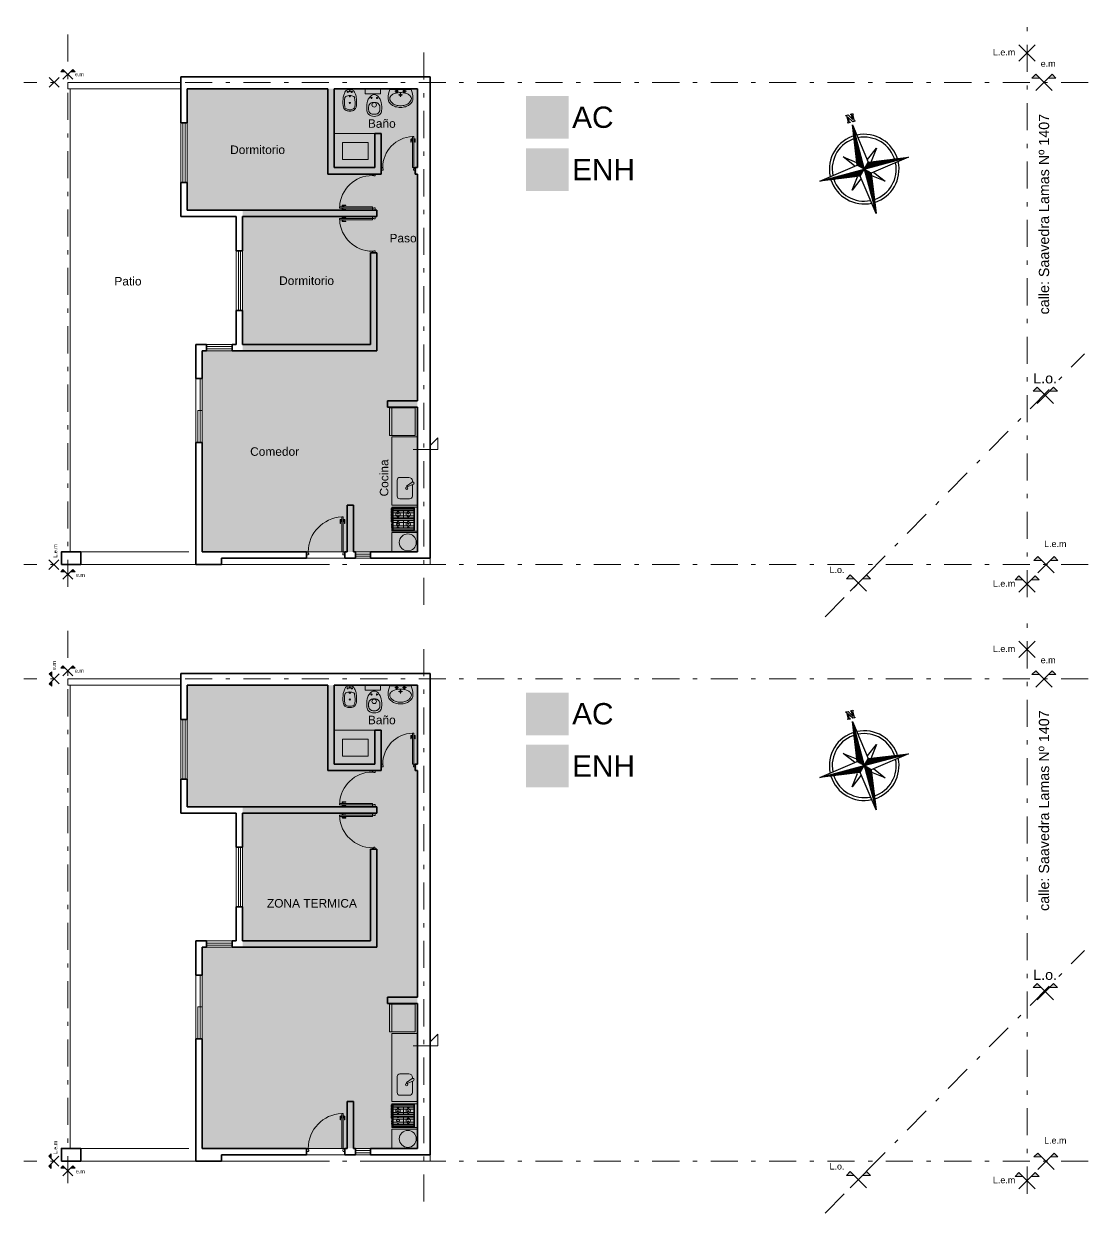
# Model space of a CAD drawing. Header units: millimetres. Extents: x 2761 to 3221, y 1635 to 1962.
# Drawn here: x 2890.66 to 2915.62, y 1886.56 to 1914.47 of the extents above; entities that cross this region are included whole.
import ezdxf
from ezdxf.enums import TextEntityAlignment as Align

# ---------------------------------------------------------------- set-up
doc = ezdxf.new("R2010")
doc.units = ezdxf.units.MM
for name, pattern in [('ACAD_ISO10W100', [18, 12, -3, 0, -3]), ('DASHDOT', [25.4, 12.7, -6.35, 0, -6.35]), ('DASHED', [19.05, 12.7, -6.35])]:
    doc.linetypes.add(name, pattern=pattern)
for name, color, linetype, lineweight in [('Aberturas', 239, 'Continuous', 18), ('Artefacctos', 249, 'Continuous', 20), ('Detalles', 3, 'Continuous', 15), ('Ejes', 3, 'DASHDOT', 13), ('Muros', 6, 'Continuous', 50), ('Proyecciones', 249, 'DASHED', 0), ('Textos', 3, 'Continuous', 9)]:
    doc.layers.add(name, color=color, linetype=linetype, lineweight=lineweight)
doc.layers.add('Ambientes Climatizados', color=7, linetype='Continuous', lineweight=15, true_color=0x9fc5e8)
doc.layers.add('Ambientes No climatizados', color=7, linetype='Continuous', lineweight=15, true_color=0x93c47d)
doc.styles.add('ROMANS', font='romans', dxfattribs={"width": 0.8})
doc.styles.get("Standard").update_dxf_attribs({"font": 'arial.ttf'})

# ---------------------------------------------------------------- blocks, each defined once
blk = doc.blocks.new('*X5')
at = {"color": 0, "linetype": 'ByBlock'}
for p, q in [((-217.53, 160.5), (-217.53, 160.5)), ((-217.52, 160.498), (-217.52, 160.5)), ((-217.51, 160.497), (-217.51, 160.5)), ((-217.5, 160.496), (-217.5, 160.5)), ((-217.49, 160.494), (-217.49, 160.5)), ((-217.48, 160.493), (-217.48, 160.5)), ((-217.47, 160.491), (-217.47, 160.5)), ((-217.46, 160.49), (-217.46, 160.5)), ((-217.45, 160.488), (-217.45, 160.5)), ((-217.44, 160.487), (-217.44, 160.5)), ((-217.43, 160.486), (-217.43, 160.5)), ((-217.42, 160.484), (-217.42, 160.5)), ((-217.41, 160.483), (-217.41, 160.5)), ((-217.4, 160.481), (-217.4, 160.5)), ((-217.39, 160.48), (-217.39, 160.5)), ((-217.38, 160.478), (-217.38, 160.5)), ((-217.37, 160.477), (-217.37, 160.5)), ((-217.36, 160.476), (-217.36, 160.5)), ((-217.35, 160.474), (-217.35, 160.5)), ((-217.34, 160.473), (-217.34, 160.5)), ((-217.33, 160.471), (-217.33, 160.5)), ((-217.32, 160.47), (-217.32, 160.5)), ((-217.31, 160.468), (-217.31, 160.5)), ((-217.3, 160.467), (-217.3, 160.5)), ((-217.29, 160.466), (-217.29, 160.5)), ((-217.28, 160.464), (-217.28, 160.5)), ((-217.27, 160.463), (-217.27, 160.5)), ((-217.26, 160.461), (-217.26, 160.5)), ((-217.25, 160.46), (-217.25, 160.5)), ((-217.24, 160.458), (-217.24, 160.5)), ((-217.23, 160.457), (-217.23, 160.5)), ((-217.22, 160.456), (-217.22, 160.5)), ((-217.21, 160.454), (-217.21, 160.5)), ((-217.2, 160.453), (-217.2, 160.5)), ((-217.19, 160.451), (-217.19, 160.5)), ((-217.18, 160.45), (-217.18, 160.5)), ((-217.17, 160.448), (-217.17, 160.5)), ((-217.16, 160.447), (-217.16, 160.5)), ((-217.15, 160.446), (-217.15, 160.5)), ((-217.14, 160.444), (-217.14, 160.5)), ((-217.13, 160.443), (-217.13, 160.5)), ((-217.12, 160.441), (-217.12, 160.5)), ((-217.11, 160.44), (-217.11, 160.5)), ((-217.1, 160.438), (-217.1, 160.5)), ((-217.09, 160.441), (-217.09, 160.5)), ((-217.08, 160.451), (-217.08, 160.5)), ((-217.07, 160.461), (-217.07, 160.5)), ((-217.06, 160.471), (-217.06, 160.5)), ((-217.05, 160.481), (-217.05, 160.5)), ((-217.04, 160.491), (-217.04, 160.5))]:
    blk.add_line(p, q, dxfattribs=at)
blk = doc.blocks.new('Sbpln014')
at = {"color": 0, "linetype": 'ByBlock'}
for p, q in [((-0.156, 0.156), (0, 1.25)), ((0, 1.25), (0.156, 0.156)), ((0, 1.25), (0, 0)), ((-0.234, 0.156), (-0.469, 0.469)), ((-0.469, 0.469), (-0.156, 0.234)), ((0.156, 0.234), (0.469, 0.469)), ((0.469, 0.469), (0.234, 0.156)), ((-1.25, 0), (-0.156, 0.156)), ((-0.156, -0.156), (-1.25, 0)), ((0, 0), (-1.25, 0)), ((-0.156, 0.156), (0, 0)), ((-0.156, -0.156), (0, 0)), ((0, 0), (0.156, 0.156)), ((0, 0), (0.156, -0.156)), ((0, 0), (0, -1.25)), ((1.25, 0), (0, 0)), ((0.156, 0.156), (1.25, 0)), ((-0.469, -0.469), (-0.234, -0.156)), ((-0.156, -0.234), (-0.469, -0.469)), ((0, -1.25), (-0.156, -0.156)), ((0.156, -0.156), (0, -1.25)), ((1.25, 0), (0.156, -0.156)), ((0.469, -0.469), (0.156, -0.234)), ((0.234, -0.156), (0.469, -0.469))]:
    blk.add_line(p, q, dxfattribs=at)
blk.add_lwpolyline([(1.348, 0.064), (1.348, 0.044), (1.328, 0.044), (1.328, 0.103), (1.348, 0.103), (1.348, 0.083), (1.523, 0.083), (1.523, 0.103), (1.543, 0.103), (1.543, 0.044), (1.387, -0.053), (1.523, -0.053), (1.523, -0.034), (1.543, -0.034), (1.543, -0.092), (1.523, -0.092), (1.523, -0.073), (1.348, -0.073), (1.348, -0.092), (1.328, -0.092), (1.328, -0.034), (1.484, 0.064), (1.348, 0.064)], dxfattribs=at)
for radius, start, end in [(0.95, 92.5891, 177.4109), (0.873, 93.5464, 176.4536), (0.95, 0, 87.4109), (0.873, 0, 86.4536), (0.95, 182.5891, 267.4109), (0.873, 183.5464, 266.4536), (0.95, 270, 357.4109), (0.873, 270, 356.4536)]:
    blk.add_arc((0, 0), radius, start, end, dxfattribs=at)
for p, xscale, yscale, zscale, rotation in [((-401.25, -542.578), 2.499999999999996, 2.499999999999996, 2.499999999999996, 270), ((-542.578, 401.25), 2.5, 2.5, 2.5, 180), ((401.25, 542.578), 2.5, 2.5, 2.5, 90)]:
    blk.add_blockref('*X5', p, dxfattribs=dict(at, xscale=xscale, yscale=yscale, zscale=zscale, rotation=rotation))
at = {"color": 0, "linetype": 'ByBlock', "xscale": 2.5, "yscale": 2.5, "zscale": 2.5}
blk.add_blockref('*X5', (542.578, -401.25), dxfattribs=at)
blk = doc.blocks.new('Bidet')
at = {"color": 0, "linetype": 'ByBlock'}
blk.add_lwpolyline([(0.097, 0.628, -0.262722), (0.176, 0.5, -0.061431), (0.171, 0.274, -0.073837), (0.143, 0.178, -0.02136), (0.11, 0.116, -0.217458), (0.046, 0.075, -0.067695), (0, 0.071, -0.067639), (-0.045, 0.075, -0.190009), (-0.109, 0.116, -0.02136), (-0.143, 0.178, -0.069685), (-0.171, 0.274, -0.061431), (-0.176, 0.5, -0.262722), (-0.097, 0.628, -0.09682), (0, 0.645, -0.096471), (0.097, 0.628)], format="xyb", close=True, dxfattribs=at)
for points in [[(-0.127, 0.29, -0.084724), (-0.132, 0.53, -0.252864), (-0.091, 0.589, -0.103412), (0, 0.612, -0.103412)], [(0.127, 0.29, 0.084724), (0.132, 0.53, 0.252864), (0.091, 0.589, 0.103412), (0.001, 0.612, 0.103412)], [(0, 0.231, -0.087783), (-0.109, 0.258, -0.148188), (-0.127, 0.29, -0.09678)], [(0.001, 0.231, 0.087783), (0.109, 0.258, 0.148188), (0.127, 0.29, 0.09678)]]:
    blk.add_lwpolyline(points, format="xyb", dxfattribs=at)
for centre, radius in [((0, 0.431), 0.0166), ((-0.056, 0.137), 0.0166), ((0, 0.253), 0.0171), ((0, 0.116), 0.0166), ((0.056, 0.137), 0.0166)]:
    blk.add_circle(centre, radius, dxfattribs=at)
blk = doc.blocks.new('Inodoro')
at = {"color": 0, "linetype": 'ByBlock'}
blk.add_lwpolyline([(0, 0.585, 0.193023), (-0.137, 0.535, 0.145572), (-0.172, 0.456, 0.077711), (-0.165, 0.255, 0.087544), (-0.125, 0.161, 0.055228), (-0.065, 0.091, 0.090627), (0, 0.072, 0.091051), (0.065, 0.091, 0.055228), (0.126, 0.161, 0.087544), (0.165, 0.255, 0.077711), (0.172, 0.456, 0.145572), (0.137, 0.535, 0.193023), (0, 0.585, 61.25604)], format="xyb", close=True, dxfattribs=at)
for points in [[(-0.015, 0.536), (-0.033, 0.535, 0.028747), (-0.061, 0.527, 0.052421), (-0.075, 0.521, 0.050041), (-0.092, 0.508, 0.040538), (-0.109, 0.49, 0.036304), (-0.125, 0.468, 0.08346), (-0.129, 0.457, 0.024812), (-0.13, 0.446, 0.009631), (-0.132, 0.42, 0.014344), (-0.133, 0.411, 0.009208), (-0.132, 0.396)], [(-0.015, 0.256), (-0.033, 0.258, -0.028747), (-0.061, 0.265, -0.052421), (-0.075, 0.272, -0.050041), (-0.092, 0.284, -0.040538), (-0.109, 0.303, -0.036304), (-0.125, 0.325, -0.08346), (-0.129, 0.336, -0.024812), (-0.13, 0.346, -0.009631), (-0.132, 0.373, -0.014344), (-0.133, 0.382, -0.009208), (-0.132, 0.396)], [(0.015, 0.536), (0.033, 0.535, -0.028747), (0.061, 0.527, -0.052421), (0.075, 0.521, -0.050041), (0.092, 0.508, -0.040538), (0.109, 0.49, -0.036304), (0.124, 0.468, -0.08346), (0.129, 0.457, -0.024812), (0.13, 0.446, -0.009631), (0.132, 0.42, -0.014344), (0.132, 0.411, -0.009208), (0.132, 0.396)], [(0.015, 0.256), (0.033, 0.258, 0.028747), (0.061, 0.265, 0.052421), (0.075, 0.272, 0.050041), (0.092, 0.284, 0.040538), (0.109, 0.303, 0.036304), (0.124, 0.325, 0.08346), (0.129, 0.336, 0.024812), (0.13, 0.346, 0.009631), (0.132, 0.373, 0.014344), (0.132, 0.382, 0.009208), (0.132, 0.396)]]:
    blk.add_lwpolyline(points, format="xyb", dxfattribs=at)
for points in [[(-0.015, 0.536), (0, 0.536)], [(0.015, 0.536), (0, 0.536)], [(-0.015, 0.256), (0, 0.256)], [(0.015, 0.256), (0, 0.256)]]:
    blk.add_lwpolyline(points, dxfattribs=at)
for centre, radius in [((0, 0.314), 0.0535), ((-0.064, 0.152), 0.0141), ((0.064, 0.152), 0.0141)]:
    blk.add_circle(centre, radius, dxfattribs=at)
at = {"color": 0, "linetype": 'ByBlock', "style": 'ROMANS', "flags": 1}
blk.add_attdef('NOMENCLATURA', text='', height=0.08, dxfattribs=at).set_placement((0.017, 0.438), align=Align.MIDDLE)
blk = doc.blocks.new('Lav1')
at = {"color": 0, "linetype": 'ByBlock'}
for p, q in [((-0.098, 0.005), (-0.098, -0.092)), ((0.098, 0.005), (0.098, -0.092)), ((-0.146, -0.044), (-0.049, -0.044)), ((-0.048, -0.14), (0.048, -0.14)), ((0, -0.092), (0, -0.189)), ((0.049, -0.044), (0.146, -0.044))]:
    blk.add_line(p, q, dxfattribs=at)
for points in [[(0.268, 0, -0.093113), (0.31, -0.225, -0.130379), (0.288, -0.307, -0.106492), (0.219, -0.384, -0.084146), (0.123, -0.432, -0.073141), (0, -0.45, -0.073141), (-0.123, -0.432, -0.084146), (-0.219, -0.384, -0.106492), (-0.288, -0.307, -0.130379), (-0.31, -0.225, -0.093113), (-0.268, 0)], [(-0.27, -0.225, -0.165741), (-0.253, -0.175, -0.105633), (-0.191, -0.122, -0.068595), (-0.109, -0.092, -0.054776), (0, -0.08, -0.054776), (0.109, -0.092, -0.068595), (0.191, -0.122, -0.105633), (0.253, -0.175, -0.165741), (0.27, -0.225, -0.130379), (0.253, -0.287, -0.106492), (0.196, -0.352, -0.084146), (0.111, -0.394, -0.073141), (0, -0.41, -0.073141), (-0.111, -0.394, -0.084146), (-0.196, -0.352, -0.106492), (-0.253, -0.287, -0.130379)]]:
    blk.add_lwpolyline(points, format="xyb", close=True, dxfattribs=at)
for centre, radius in [((-0.098, -0.044), 0.03), ((0, -0.14), 0.028), ((0, -0.14), 0.014), ((0.098, -0.044), 0.03)]:
    blk.add_circle(centre, radius, dxfattribs=at)
blk = doc.blocks.new('P82i')
at = {"color": 0, "linetype": 'ByBlock'}
for points in [[(0.041, 0.798), (0.036, 0.798), (0.036, 0.838), (0.041, 0.838)], [(0.076, 0.838), (0.081, 0.838), (0.081, 0.798), (0.076, 0.798)]]:
    blk.add_lwpolyline(points, dxfattribs=at)
for points in [[(0.076, 0.89), (0.041, 0.89), (0.041, 0.07), (0.076, 0.07)], [(0, 0.07), (0.041, 0.07), (0.041, 0.035), (0.051, 0.035), (0.051, 0.01), (0.041, 0), (0, 0)], [(0.9, 0), (0.861, 0), (0.851, 0.01), (0.851, 0.035), (0.861, 0.035), (0.861, 0.07), (0.9, 0.07)]]:
    blk.add_lwpolyline(points, close=True, dxfattribs=at)
for points in [[(0.036, 0.828), (0.011, 0.828, 0.414214), (0.001, 0.818), (0.001, 0.738), (0.011, 0.738), (0.021, 0.808), (0.036, 0.808)], [(0.081, 0.828), (0.106, 0.828, -0.414214), (0.116, 0.818), (0.116, 0.738), (0.106, 0.738), (0.096, 0.808), (0.081, 0.808)]]:
    blk.add_lwpolyline(points, format="xyb", dxfattribs=at)
blk.add_arc((0.041, 0.07), 0.82, 360, 87.5537, dxfattribs=at)

msp = doc.modelspace()

# ---------------------------------------------------------------- hatches: boundary and pattern name
at = {"layer": 'Ambientes Climatizados', "lineweight": 20, "transparency": 33554559}
h = msp.add_hatch(color=256, dxfattribs=at)
h.dxf.hatch_style = 1
h.paths.add_polyline_path([(2899.89, 1912.948), (2894.49, 1912.948), (2894.49, 1910.098), (2895.79, 1910.098), (2895.79, 1906.798), (2894.84, 1906.798), (2894.84, 1902.078), (2899.89, 1902.078)])
at = {"layer": 'Ambientes Climatizados', "lineweight": 20}
h = msp.add_hatch(color=256, dxfattribs=at)
h.dxf.hatch_style = 1
h.paths.add_polyline_path([(2902.435, 1912.777), (2902.435, 1911.777), (2903.435, 1911.777), (2903.435, 1912.777)])
at = {"layer": 'Ambientes Climatizados', "lineweight": 20, "transparency": 33554559}
h = msp.add_hatch(color=256, dxfattribs=at)
h.dxf.hatch_style = 1
h.paths.add_polyline_path([(2899.89, 1898.948), (2894.49, 1898.948), (2894.49, 1896.098), (2895.79, 1896.098), (2895.79, 1892.798), (2894.84, 1892.798), (2894.84, 1888.078), (2899.89, 1888.078)])
at = {"layer": 'Ambientes Climatizados', "lineweight": 20}
h = msp.add_hatch(color=256, dxfattribs=at)
h.dxf.hatch_style = 1
h.paths.add_polyline_path([(2902.435, 1898.777), (2902.435, 1897.777), (2903.435, 1897.777), (2903.435, 1898.777)])
at = {"layer": 'Ambientes No climatizados', "lineweight": 20}
h = msp.add_hatch(color=256, dxfattribs=at)
h.dxf.hatch_style = 1
h.paths.add_polyline_path([(2903.435, 1911.553), (2902.435, 1911.553), (2902.435, 1910.553), (2903.435, 1910.553)])
h = msp.add_hatch(color=256, dxfattribs=at)
h.dxf.hatch_style = 1
h.paths.add_polyline_path([(2903.435, 1897.553), (2902.435, 1897.553), (2902.435, 1896.553), (2903.435, 1896.553)])
at = {"layer": 'Textos', "true_color": 0xc7c8ca}
h = msp.add_hatch(color=9, dxfattribs=at)
h.paths.add_polyline_path([(2891.575, 1913.404), (2891.521, 1913.348), (2891.63, 1913.348)])
h.paths.add_polyline_path([(2891.806, 1913.404), (2891.751, 1913.348), (2891.859, 1913.348)])
h = msp.add_hatch(color=9, dxfattribs=at)
h.paths.add_polyline_path([(2914.394, 1913.291), (2914.304, 1913.199), (2914.486, 1913.199)])
h.paths.add_polyline_path([(2914.778, 1913.291), (2914.686, 1913.199), (2914.867, 1913.199)])
at = {"layer": 'Textos', "lineweight": 18, "true_color": 0xc7c8ca}
h = msp.add_hatch(color=9, dxfattribs=at)
h.paths.add_polyline_path([(2914.426, 1905.946), (2914.336, 1905.854), (2914.518, 1905.854)])
h.paths.add_polyline_path([(2914.81, 1905.946), (2914.718, 1905.854), (2914.9, 1905.854)])
at = {"layer": 'Textos', "true_color": 0xc7c8ca}
h = msp.add_hatch(color=9, dxfattribs=at)
h.paths.add_polyline_path([(2914.44, 1901.97), (2914.35, 1901.878), (2914.532, 1901.878)])
h.paths.add_polyline_path([(2914.824, 1901.97), (2914.732, 1901.878), (2914.913, 1901.878)])
h = msp.add_hatch(color=9, dxfattribs=at)
h.paths.add_polyline_path([(2891.575, 1901.666), (2891.521, 1901.611), (2891.63, 1901.611)])
h.paths.add_polyline_path([(2891.806, 1901.666), (2891.751, 1901.611), (2891.859, 1901.611)])
h = msp.add_hatch(color=9, dxfattribs=at)
h.paths.add_polyline_path([(2910.041, 1901.538), (2909.951, 1901.446), (2910.133, 1901.446)])
h.paths.add_polyline_path([(2910.425, 1901.538), (2910.333, 1901.446), (2910.514, 1901.446)])
h = msp.add_hatch(color=9, dxfattribs=at)
h.paths.add_polyline_path([(2913.998, 1901.514), (2913.908, 1901.422), (2914.089, 1901.422)])
h.paths.add_polyline_path([(2914.381, 1901.514), (2914.29, 1901.422), (2914.471, 1901.422)])
h = msp.add_hatch(color=9, dxfattribs=at)
h.paths.add_polyline_path([(2891.255, 1898.984), (2891.31, 1898.93), (2891.31, 1899.039)])
h.paths.add_polyline_path([(2891.255, 1899.214), (2891.31, 1899.159), (2891.31, 1899.267)])
h = msp.add_hatch(color=9, dxfattribs=at)
h.paths.add_polyline_path([(2891.575, 1899.404), (2891.521, 1899.348), (2891.63, 1899.348)])
h.paths.add_polyline_path([(2891.806, 1899.404), (2891.751, 1899.348), (2891.859, 1899.348)])
h = msp.add_hatch(color=9, dxfattribs=at)
h.paths.add_polyline_path([(2914.394, 1899.291), (2914.304, 1899.199), (2914.486, 1899.199)])
h.paths.add_polyline_path([(2914.778, 1899.291), (2914.686, 1899.199), (2914.867, 1899.199)])
at = {"layer": 'Textos', "lineweight": 18, "true_color": 0xc7c8ca}
h = msp.add_hatch(color=9, dxfattribs=at)
h.paths.add_polyline_path([(2914.426, 1891.946), (2914.336, 1891.854), (2914.518, 1891.854)])
h.paths.add_polyline_path([(2914.81, 1891.946), (2914.718, 1891.854), (2914.9, 1891.854)])
at = {"layer": 'Textos', "true_color": 0xc7c8ca}
h = msp.add_hatch(color=9, dxfattribs=at)
h.paths.add_polyline_path([(2891.243, 1887.664), (2891.299, 1887.61), (2891.299, 1887.719)])
h.paths.add_polyline_path([(2891.243, 1887.894), (2891.299, 1887.839), (2891.299, 1887.947)])
h = msp.add_hatch(color=9, dxfattribs=at)
h.paths.add_polyline_path([(2914.44, 1887.97), (2914.35, 1887.878), (2914.532, 1887.878)])
h.paths.add_polyline_path([(2914.824, 1887.97), (2914.732, 1887.878), (2914.913, 1887.878)])
h = msp.add_hatch(color=9, dxfattribs=at)
h.paths.add_polyline_path([(2891.575, 1887.666), (2891.521, 1887.611), (2891.63, 1887.611)])
h.paths.add_polyline_path([(2891.806, 1887.666), (2891.751, 1887.611), (2891.859, 1887.611)])
h = msp.add_hatch(color=9, dxfattribs=at)
h.paths.add_polyline_path([(2910.041, 1887.538), (2909.951, 1887.446), (2910.133, 1887.446)])
h.paths.add_polyline_path([(2910.425, 1887.538), (2910.333, 1887.446), (2910.514, 1887.446)])
h = msp.add_hatch(color=9, dxfattribs=at)
h.paths.add_polyline_path([(2913.998, 1887.514), (2913.908, 1887.422), (2914.089, 1887.422)])
h.paths.add_polyline_path([(2914.381, 1887.514), (2914.29, 1887.422), (2914.471, 1887.422)])

# ---------------------------------------------------------------- linework, layer by layer
at = {"layer": 'Aberturas', "color": 9, "true_color": 0xc7c8ca}
for p, q in [((2894.34, 1912.148), (2894.34, 1910.748)), ((2894.39, 1912.148), (2894.39, 1910.748)), ((2894.44, 1912.148), (2894.44, 1910.748)), ((2894.49, 1912.148), (2894.49, 1910.748)), ((2895.64, 1909.148), (2895.64, 1907.748)), ((2895.69, 1909.148), (2895.69, 1907.748)), ((2895.74, 1909.148), (2895.74, 1907.748)), ((2895.79, 1909.148), (2895.79, 1907.748)), ((2895.54, 1906.948), (2894.94, 1906.948)), ((2895.54, 1906.898), (2894.94, 1906.898)), ((2895.54, 1906.848), (2894.94, 1906.848)), ((2895.54, 1906.798), (2894.94, 1906.798)), ((2894.69, 1906.148), (2894.69, 1904.648)), ((2894.79, 1906.148), (2894.79, 1904.648)), ((2894.84, 1904.648), (2894.84, 1906.148)), ((2894.74, 1905.398), (2894.74, 1904.648)), ((2894.84, 1905.398), (2894.74, 1905.398)), ((2898.44, 1902.078), (2898.79, 1902.078)), ((2898.79, 1902.028), (2898.44, 1902.028)), ((2898.79, 1901.978), (2898.44, 1901.978)), ((2898.79, 1901.928), (2898.44, 1901.928)), ((2894.34, 1898.148), (2894.34, 1896.748)), ((2894.39, 1898.148), (2894.39, 1896.748)), ((2894.44, 1898.148), (2894.44, 1896.748)), ((2894.49, 1898.148), (2894.49, 1896.748)), ((2895.64, 1895.148), (2895.64, 1893.748)), ((2895.69, 1895.148), (2895.69, 1893.748)), ((2895.74, 1895.148), (2895.74, 1893.748)), ((2895.79, 1895.148), (2895.79, 1893.748)), ((2895.54, 1892.948), (2894.94, 1892.948)), ((2895.54, 1892.898), (2894.94, 1892.898)), ((2895.54, 1892.848), (2894.94, 1892.848)), ((2895.54, 1892.798), (2894.94, 1892.798)), ((2894.69, 1892.148), (2894.69, 1890.648)), ((2894.79, 1892.148), (2894.79, 1890.648)), ((2894.84, 1890.648), (2894.84, 1892.148)), ((2894.74, 1891.398), (2894.74, 1890.648)), ((2894.84, 1891.398), (2894.74, 1891.398)), ((2898.44, 1888.078), (2898.79, 1888.078)), ((2898.79, 1888.028), (2898.44, 1888.028)), ((2898.79, 1887.978), (2898.44, 1887.978)), ((2898.79, 1887.928), (2898.44, 1887.928))]:
    msp.add_line(p, q, dxfattribs=at)
at = {"layer": 'Artefacctos', "color": 9, "lineweight": 20, "true_color": 0xc7c8ca}
for p, q in [((2898.89, 1911.898), (2897.94, 1911.898)), ((2899.29, 1904.812), (2899.29, 1905.462)), ((2899.29, 1904.778), (2899.29, 1903.177)), ((2899.89, 1904.778), (2899.29, 1904.778)), ((2899.29, 1903.177), (2899.89, 1903.177)), ((2899.317, 1903.056), (2899.805, 1903.056)), ((2899.317, 1902.865), (2899.805, 1902.865)), ((2899.317, 1902.825), (2899.805, 1902.825)), ((2899.561, 1903.056), (2899.561, 1902.865)), ((2899.561, 1902.634), (2899.561, 1902.825)), ((2899.89, 1902.532), (2899.29, 1902.532)), ((2899.29, 1902.532), (2899.29, 1902.078)), ((2899.317, 1902.634), (2899.805, 1902.634)), ((2898.89, 1897.898), (2897.94, 1897.898)), ((2899.29, 1890.812), (2899.29, 1891.462)), ((2899.29, 1890.778), (2899.29, 1889.177)), ((2899.89, 1890.778), (2899.29, 1890.778)), ((2899.29, 1889.177), (2899.89, 1889.177)), ((2899.317, 1889.056), (2899.805, 1889.056)), ((2899.317, 1888.865), (2899.805, 1888.865)), ((2899.561, 1889.056), (2899.561, 1888.865)), ((2899.317, 1888.825), (2899.805, 1888.825)), ((2899.317, 1888.634), (2899.805, 1888.634)), ((2899.561, 1888.634), (2899.561, 1888.825)), ((2899.89, 1888.532), (2899.29, 1888.532)), ((2899.29, 1888.532), (2899.29, 1888.078))]:
    msp.add_line(p, q, dxfattribs=at)
for points in [[(2898.66, 1912.948), (2899.027, 1912.948), (2899.027, 1912.832), (2898.66, 1912.832)], [(2899.235, 1905.462), (2899.835, 1905.462), (2899.835, 1904.812), (2899.235, 1904.812)], [(2899.291, 1902.565), (2899.883, 1902.565), (2899.883, 1903.125), (2899.291, 1903.125)], [(2899.305, 1902.585), (2899.305, 1903.105), (2899.818, 1903.105), (2899.818, 1902.585)], [(2899.317, 1902.597), (2899.317, 1903.093), (2899.805, 1903.093), (2899.805, 1902.597)], [(2898.66, 1898.948), (2899.027, 1898.948), (2899.027, 1898.832), (2898.66, 1898.832)], [(2899.235, 1891.462), (2899.835, 1891.462), (2899.835, 1890.812), (2899.235, 1890.812)], [(2899.291, 1888.565), (2899.883, 1888.565), (2899.883, 1889.125), (2899.291, 1889.125)], [(2899.305, 1888.585), (2899.305, 1889.105), (2899.818, 1889.105), (2899.818, 1888.585)], [(2899.317, 1888.597), (2899.317, 1889.093), (2899.805, 1889.093), (2899.805, 1888.597)]]:
    msp.add_lwpolyline(points, close=True, dxfattribs=at)
for points in [[(2899.77, 1903.721), (2899.77, 1903.745, 0.414412), (2899.69, 1903.827), (2899.479, 1903.827, 0.414214), (2899.414, 1903.762), (2899.414, 1903.389, 0.414214), (2899.479, 1903.325), (2899.705, 1903.325, 0.414214), (2899.77, 1903.389), (2899.77, 1903.656)], [(2899.805, 1903.043), (2899.694, 1903.043, 0.199), (2899.693, 1903.042), (2899.676, 1903.025, -0.414411), (2899.672, 1903.025), (2899.655, 1903.042, 0.199), (2899.654, 1903.043), (2899.453, 1903.043, 0.199), (2899.451, 1903.042), (2899.434, 1903.025, -0.414411), (2899.431, 1903.025), (2899.414, 1903.042, 0.199), (2899.412, 1903.043), (2899.317, 1903.043)], [(2899.805, 1902.878), (2899.694, 1902.878, -0.199), (2899.693, 1902.879), (2899.676, 1902.896, 0.414411), (2899.672, 1902.896), (2899.655, 1902.879, -0.199), (2899.654, 1902.878), (2899.453, 1902.878, -0.199), (2899.451, 1902.879), (2899.434, 1902.896, 0.414411), (2899.431, 1902.896), (2899.414, 1902.879, -0.199), (2899.412, 1902.878), (2899.317, 1902.878)], [(2899.805, 1902.812), (2899.694, 1902.812, 0.199), (2899.693, 1902.811), (2899.676, 1902.795, -0.414411), (2899.672, 1902.795), (2899.655, 1902.811, 0.199), (2899.654, 1902.812), (2899.453, 1902.812, 0.199), (2899.451, 1902.811), (2899.434, 1902.795, -0.414411), (2899.431, 1902.795), (2899.414, 1902.811, 0.199), (2899.412, 1902.812), (2899.317, 1902.812)], [(2899.805, 1902.647), (2899.694, 1902.647, -0.199), (2899.693, 1902.648), (2899.676, 1902.665, 0.414411), (2899.672, 1902.665), (2899.655, 1902.648, -0.199), (2899.654, 1902.647), (2899.453, 1902.647, -0.199), (2899.451, 1902.648), (2899.434, 1902.665, 0.414411), (2899.431, 1902.665), (2899.414, 1902.648, -0.199), (2899.412, 1902.647), (2899.317, 1902.647)], [(2899.77, 1889.721), (2899.77, 1889.745, 0.414412), (2899.69, 1889.827), (2899.479, 1889.827, 0.414214), (2899.414, 1889.762), (2899.414, 1889.389, 0.414214), (2899.479, 1889.325), (2899.705, 1889.325, 0.414214), (2899.77, 1889.389), (2899.77, 1889.656)], [(2899.805, 1889.043), (2899.694, 1889.043, 0.199), (2899.693, 1889.042), (2899.676, 1889.025, -0.414411), (2899.672, 1889.025), (2899.655, 1889.042, 0.199), (2899.654, 1889.043), (2899.453, 1889.043, 0.199), (2899.451, 1889.042), (2899.434, 1889.025, -0.414411), (2899.431, 1889.025), (2899.414, 1889.042, 0.199), (2899.412, 1889.043), (2899.317, 1889.043)], [(2899.805, 1888.878), (2899.694, 1888.878, -0.199), (2899.693, 1888.879), (2899.676, 1888.896, 0.414411), (2899.672, 1888.896), (2899.655, 1888.879, -0.199), (2899.654, 1888.878), (2899.453, 1888.878, -0.199), (2899.451, 1888.879), (2899.434, 1888.896, 0.414411), (2899.431, 1888.896), (2899.414, 1888.879, -0.199), (2899.412, 1888.878), (2899.317, 1888.878)], [(2899.805, 1888.812), (2899.694, 1888.812, 0.199), (2899.693, 1888.811), (2899.676, 1888.795, -0.414411), (2899.672, 1888.795), (2899.655, 1888.811, 0.199), (2899.654, 1888.812), (2899.453, 1888.812, 0.199), (2899.451, 1888.811), (2899.434, 1888.795, -0.414411), (2899.431, 1888.795), (2899.414, 1888.811, 0.199), (2899.412, 1888.812), (2899.317, 1888.812)], [(2899.805, 1888.647), (2899.694, 1888.647, -0.199), (2899.693, 1888.648), (2899.676, 1888.665, 0.414411), (2899.672, 1888.665), (2899.655, 1888.648, -0.199), (2899.654, 1888.647), (2899.453, 1888.647, -0.199), (2899.451, 1888.648), (2899.434, 1888.665, 0.414411), (2899.431, 1888.665), (2899.414, 1888.648, -0.199), (2899.412, 1888.647), (2899.317, 1888.647)]]:
    msp.add_lwpolyline(points, format="xyb", dxfattribs=at)
for points in [[(2899.647, 1903.603), (2899.794, 1903.666, 1.03918), (2899.764, 1903.718), (2899.637, 1903.622)], [(2899.647, 1889.603), (2899.794, 1889.666, 1.03918), (2899.764, 1889.718), (2899.637, 1889.622)]]:
    msp.add_lwpolyline(points, format="xyb", close=True, dxfattribs=at)
for points in [[(2899.291, 1903.047), (2899.272, 1903.047), (2899.272, 1903.097), (2899.291, 1903.097)], [(2899.291, 1902.982), (2899.272, 1902.982), (2899.272, 1903.032), (2899.291, 1903.032)], [(2899.291, 1902.916), (2899.272, 1902.916), (2899.272, 1902.966), (2899.291, 1902.966)], [(2899.291, 1902.851), (2899.272, 1902.851), (2899.272, 1902.901), (2899.291, 1902.901)], [(2899.291, 1902.786), (2899.272, 1902.786), (2899.272, 1902.836), (2899.291, 1902.836)], [(2899.317, 1902.997), (2899.406, 1902.997), (2899.425, 1902.978), (2899.44, 1902.978), (2899.459, 1902.997), (2899.648, 1902.997), (2899.667, 1902.978), (2899.681, 1902.978), (2899.7, 1902.997), (2899.805, 1902.997)], [(2899.317, 1902.924), (2899.406, 1902.924), (2899.425, 1902.943), (2899.44, 1902.943), (2899.459, 1902.924), (2899.648, 1902.924), (2899.667, 1902.943), (2899.681, 1902.943), (2899.7, 1902.924), (2899.805, 1902.924)], [(2899.291, 1902.7), (2899.284, 1902.7), (2899.284, 1902.727), (2899.291, 1902.727)], [(2899.291, 1902.65), (2899.284, 1902.65), (2899.284, 1902.676), (2899.291, 1902.676)], [(2899.317, 1902.766), (2899.406, 1902.766), (2899.425, 1902.747), (2899.44, 1902.747), (2899.459, 1902.766), (2899.648, 1902.766), (2899.667, 1902.747), (2899.681, 1902.747), (2899.7, 1902.766), (2899.805, 1902.766)], [(2899.317, 1902.693), (2899.406, 1902.693), (2899.425, 1902.712), (2899.44, 1902.712), (2899.459, 1902.693), (2899.648, 1902.693), (2899.667, 1902.712), (2899.681, 1902.712), (2899.7, 1902.693), (2899.805, 1902.693)], [(2899.291, 1889.047), (2899.272, 1889.047), (2899.272, 1889.097), (2899.291, 1889.097)], [(2899.291, 1888.982), (2899.272, 1888.982), (2899.272, 1889.032), (2899.291, 1889.032)], [(2899.291, 1888.916), (2899.272, 1888.916), (2899.272, 1888.966), (2899.291, 1888.966)], [(2899.291, 1888.851), (2899.272, 1888.851), (2899.272, 1888.901), (2899.291, 1888.901)], [(2899.291, 1888.786), (2899.272, 1888.786), (2899.272, 1888.836), (2899.291, 1888.836)], [(2899.317, 1888.997), (2899.406, 1888.997), (2899.425, 1888.978), (2899.44, 1888.978), (2899.459, 1888.997), (2899.648, 1888.997), (2899.667, 1888.978), (2899.681, 1888.978), (2899.7, 1888.997), (2899.805, 1888.997)], [(2899.317, 1888.924), (2899.406, 1888.924), (2899.425, 1888.943), (2899.44, 1888.943), (2899.459, 1888.924), (2899.648, 1888.924), (2899.667, 1888.943), (2899.681, 1888.943), (2899.7, 1888.924), (2899.805, 1888.924)], [(2899.291, 1888.7), (2899.284, 1888.7), (2899.284, 1888.727), (2899.291, 1888.727)], [(2899.291, 1888.65), (2899.284, 1888.65), (2899.284, 1888.676), (2899.291, 1888.676)], [(2899.317, 1888.766), (2899.406, 1888.766), (2899.425, 1888.747), (2899.44, 1888.747), (2899.459, 1888.766), (2899.648, 1888.766), (2899.667, 1888.747), (2899.681, 1888.747), (2899.7, 1888.766), (2899.805, 1888.766)], [(2899.317, 1888.693), (2899.406, 1888.693), (2899.425, 1888.712), (2899.44, 1888.712), (2899.459, 1888.693), (2899.648, 1888.693), (2899.667, 1888.712), (2899.681, 1888.712), (2899.7, 1888.693), (2899.805, 1888.693)]]:
    msp.add_lwpolyline(points, dxfattribs=at)
for centre, radius in [((2899.64, 1903.574), 0.027), ((2899.433, 1902.961), 0.0525), ((2899.674, 1902.961), 0.0525), ((2899.433, 1902.73), 0.0367), ((2899.674, 1902.73), 0.0525), ((2899.663, 1902.302), 0.2), ((2899.64, 1889.574), 0.027), ((2899.433, 1888.961), 0.0525), ((2899.674, 1888.961), 0.0525), ((2899.433, 1888.73), 0.0367), ((2899.674, 1888.73), 0.0525), ((2899.663, 1888.302), 0.2)]:
    msp.add_circle(centre, radius, dxfattribs=at)
at = {"layer": 'Detalles', "color": 9, "lineweight": 20, "true_color": 0xc7c8ca}
for p, q in [((2891.74, 1912.949), (2891.74, 1902.079)), ((2900.37, 1904.757), (2900.19, 1904.577)), ((2900.37, 1904.483), (2900.37, 1904.757)), ((2899.788, 1904.483), (2900.37, 1904.483)), ((2891.74, 1898.949), (2891.74, 1888.079)), ((2900.37, 1890.757), (2900.19, 1890.577)), ((2900.37, 1890.483), (2900.37, 1890.757)), ((2899.788, 1890.483), (2900.37, 1890.483))]:
    msp.add_line(p, q, dxfattribs=at)
at = {"layer": 'Ejes', "color": 9, "ltscale": 0.05, "true_color": 0xc7c8ca}
for p, q in [((2914.19, 1901.015), (2914.19, 1914.474)), ((2891.69, 1914.224), (2891.69, 1901.015)), ((2900.04, 1913.798), (2900.04, 1900.701)), ((2915.624, 1913.099), (2890.656, 1913.099)), ((2909.455, 1900.557), (2915.535, 1906.724)), ((2915.624, 1901.779), (2890.656, 1901.779)), ((2914.19, 1887.015), (2914.19, 1900.474)), ((2891.69, 1900.224), (2891.69, 1887.015)), ((2900.04, 1899.798), (2900.04, 1886.701)), ((2915.624, 1899.099), (2890.656, 1899.099)), ((2909.455, 1886.557), (2915.535, 1892.724)), ((2915.624, 1887.779), (2890.656, 1887.779))]:
    msp.add_line(p, q, dxfattribs=at)
at = {"layer": 'Muros', "color": 9, "lineweight": 35, "true_color": 0xc7c8ca}
for p, q in [((2900.19, 1913.228), (2894.34, 1913.228)), ((2894.34, 1913.228), (2894.34, 1912.148)), ((2900.19, 1913.228), (2900.19, 1901.928)), ((2897.79, 1912.948), (2894.49, 1912.948)), ((2894.49, 1912.148), (2894.49, 1912.948)), ((2897.79, 1912.948), (2897.79, 1910.948)), ((2899.89, 1912.948), (2897.94, 1912.948)), ((2897.94, 1912.948), (2897.94, 1911.098)), ((2899.89, 1912.948), (2899.89, 1911.098)), ((2894.34, 1912.148), (2894.49, 1912.148)), ((2898.89, 1911.098), (2898.89, 1911.898)), ((2898.89, 1911.898), (2899.04, 1911.898)), ((2899.04, 1910.948), (2899.04, 1911.898)), ((2897.79, 1910.948), (2899.04, 1910.948)), ((2897.94, 1911.098), (2898.89, 1911.098)), ((2899.84, 1911.098), (2899.84, 1910.948)), ((2899.84, 1911.098), (2899.89, 1911.098)), ((2899.84, 1910.948), (2899.89, 1910.948)), ((2899.89, 1910.948), (2899.89, 1905.628)), ((2894.34, 1910.748), (2894.34, 1909.948)), ((2894.34, 1910.748), (2894.49, 1910.748)), ((2894.49, 1910.748), (2894.49, 1910.098)), ((2894.49, 1910.098), (2898.94, 1910.098)), ((2898.94, 1910.098), (2898.94, 1909.948)), ((2894.34, 1909.948), (2895.64, 1909.948)), ((2895.64, 1909.948), (2895.64, 1909.148)), ((2895.79, 1909.948), (2895.79, 1909.148)), ((2895.79, 1909.948), (2898.94, 1909.948)), ((2895.64, 1909.148), (2895.79, 1909.148)), ((2898.79, 1909.098), (2898.79, 1906.948)), ((2898.79, 1909.098), (2898.94, 1909.098)), ((2898.94, 1909.098), (2898.94, 1906.798)), ((2895.64, 1907.748), (2895.64, 1906.948)), ((2895.64, 1907.748), (2895.79, 1907.748)), ((2895.79, 1907.748), (2895.79, 1906.948)), ((2894.69, 1906.948), (2894.69, 1906.148)), ((2894.94, 1906.948), (2894.69, 1906.948)), ((2894.84, 1906.798), (2894.84, 1906.148)), ((2894.94, 1906.798), (2894.84, 1906.798)), ((2894.94, 1906.948), (2894.94, 1906.798)), ((2895.64, 1906.948), (2895.54, 1906.948)), ((2895.54, 1906.948), (2895.54, 1906.798)), ((2898.94, 1906.798), (2895.54, 1906.798)), ((2898.79, 1906.948), (2895.79, 1906.948)), ((2894.84, 1906.148), (2894.69, 1906.148)), ((2899.19, 1905.628), (2899.19, 1905.478)), ((2899.89, 1905.628), (2899.19, 1905.628)), ((2899.192, 1905.478), (2899.19, 1905.478)), ((2899.89, 1905.478), (2899.192, 1905.478)), ((2899.89, 1905.478), (2899.89, 1902.078)), ((2894.69, 1904.648), (2894.69, 1901.779)), ((2894.84, 1904.648), (2894.69, 1904.648)), ((2894.84, 1904.648), (2894.69, 1904.648)), ((2894.84, 1904.648), (2894.84, 1902.078)), ((2898.24, 1903.177), (2898.24, 1902.078)), ((2898.39, 1903.177), (2898.24, 1903.177)), ((2898.39, 1903.177), (2898.39, 1902.078)), ((2894.84, 1902.078), (2897.291, 1902.078)), ((2897.291, 1902.078), (2897.291, 1901.928)), ((2898.24, 1902.078), (2898.19, 1902.078)), ((2898.19, 1902.078), (2898.19, 1901.928)), ((2898.44, 1902.078), (2898.39, 1902.078)), ((2898.44, 1902.078), (2898.44, 1901.928)), ((2899.89, 1902.078), (2898.79, 1902.078)), ((2898.79, 1902.078), (2898.79, 1901.928)), ((2895.29, 1901.928), (2897.291, 1901.928)), ((2898.44, 1901.928), (2898.19, 1901.928)), ((2900.19, 1901.928), (2898.79, 1901.928)), ((2900.19, 1899.228), (2894.34, 1899.228)), ((2894.34, 1899.228), (2894.34, 1898.148)), ((2900.19, 1899.228), (2900.19, 1887.928)), ((2897.79, 1898.948), (2894.49, 1898.948)), ((2894.49, 1898.148), (2894.49, 1898.948)), ((2897.79, 1898.948), (2897.79, 1896.948)), ((2899.89, 1898.948), (2897.94, 1898.948)), ((2897.94, 1898.948), (2897.94, 1897.098)), ((2899.89, 1898.948), (2899.89, 1897.098)), ((2894.34, 1898.148), (2894.49, 1898.148)), ((2898.89, 1897.098), (2898.89, 1897.898)), ((2898.89, 1897.898), (2899.04, 1897.898)), ((2899.04, 1896.948), (2899.04, 1897.898)), ((2897.79, 1896.948), (2899.04, 1896.948)), ((2897.94, 1897.098), (2898.89, 1897.098)), ((2899.84, 1897.098), (2899.84, 1896.948)), ((2899.84, 1897.098), (2899.89, 1897.098)), ((2899.84, 1896.948), (2899.89, 1896.948)), ((2899.89, 1896.948), (2899.89, 1891.628)), ((2894.34, 1896.748), (2894.34, 1895.948)), ((2894.34, 1896.748), (2894.49, 1896.748)), ((2894.49, 1896.748), (2894.49, 1896.098)), ((2894.49, 1896.098), (2898.94, 1896.098)), ((2898.94, 1896.098), (2898.94, 1895.948)), ((2894.34, 1895.948), (2895.64, 1895.948)), ((2895.64, 1895.948), (2895.64, 1895.148)), ((2895.79, 1895.948), (2895.79, 1895.148)), ((2895.79, 1895.948), (2898.94, 1895.948)), ((2895.64, 1895.148), (2895.79, 1895.148)), ((2898.79, 1895.098), (2898.79, 1892.948)), ((2898.79, 1895.098), (2898.94, 1895.098)), ((2898.94, 1895.098), (2898.94, 1892.798)), ((2895.64, 1893.748), (2895.64, 1892.948)), ((2895.64, 1893.748), (2895.79, 1893.748)), ((2895.79, 1893.748), (2895.79, 1892.948)), ((2894.69, 1892.948), (2894.69, 1892.148)), ((2894.94, 1892.948), (2894.69, 1892.948)), ((2894.84, 1892.798), (2894.84, 1892.148)), ((2894.94, 1892.798), (2894.84, 1892.798)), ((2894.94, 1892.948), (2894.94, 1892.798)), ((2895.64, 1892.948), (2895.54, 1892.948)), ((2895.54, 1892.948), (2895.54, 1892.798)), ((2898.94, 1892.798), (2895.54, 1892.798)), ((2898.79, 1892.948), (2895.79, 1892.948)), ((2894.84, 1892.148), (2894.69, 1892.148)), ((2899.19, 1891.628), (2899.19, 1891.478)), ((2899.89, 1891.628), (2899.19, 1891.628)), ((2899.192, 1891.478), (2899.19, 1891.478)), ((2899.89, 1891.478), (2899.192, 1891.478)), ((2899.89, 1891.478), (2899.89, 1888.078)), ((2894.69, 1890.648), (2894.69, 1887.779)), ((2894.84, 1890.648), (2894.69, 1890.648)), ((2894.84, 1890.648), (2894.69, 1890.648)), ((2894.84, 1890.648), (2894.84, 1888.078)), ((2898.24, 1889.177), (2898.24, 1888.078)), ((2898.39, 1889.177), (2898.24, 1889.177)), ((2898.39, 1889.177), (2898.39, 1888.078)), ((2894.84, 1888.078), (2897.291, 1888.078)), ((2897.291, 1888.078), (2897.291, 1887.928)), ((2898.24, 1888.078), (2898.19, 1888.078)), ((2898.19, 1888.078), (2898.19, 1887.928)), ((2898.44, 1888.078), (2898.39, 1888.078)), ((2898.44, 1888.078), (2898.44, 1887.928)), ((2899.89, 1888.078), (2898.79, 1888.078)), ((2898.79, 1888.078), (2898.79, 1887.928)), ((2895.29, 1887.928), (2897.291, 1887.928)), ((2898.44, 1887.928), (2898.19, 1887.928)), ((2900.19, 1887.928), (2898.79, 1887.928))]:
    msp.add_line(p, q, dxfattribs=at)
at = {"layer": 'Muros', "color": 9, "lineweight": 20, "true_color": 0xc7c8ca}
for p, q in [((2894.34, 1913.099), (2891.69, 1913.099)), ((2891.69, 1913.099), (2891.69, 1912.949)), ((2894.34, 1912.949), (2891.69, 1912.949)), ((2894.34, 1899.099), (2891.69, 1899.099)), ((2891.69, 1899.099), (2891.69, 1898.949)), ((2894.34, 1898.949), (2891.69, 1898.949))]:
    msp.add_line(p, q, dxfattribs=at)
at = {"layer": 'Muros', "color": 9, "lineweight": 35, "true_color": 0xc7c8ca}
for points in [[(2891.54, 1901.779), (2891.99, 1901.779), (2891.99, 1902.079), (2891.54, 1902.079), (2891.54, 1901.779)], [(2894.69, 1901.779), (2895.29, 1901.779), (2895.29, 1901.928)], [(2891.54, 1887.779), (2891.99, 1887.779), (2891.99, 1888.079), (2891.54, 1888.079), (2891.54, 1887.779)], [(2894.69, 1887.779), (2895.29, 1887.779), (2895.29, 1887.928)]]:
    msp.add_lwpolyline(points, dxfattribs=at)
at = {"layer": 'Proyecciones', "color": 9, "ltscale": 0.2, "true_color": 0xc7c8ca}
for p, q in [((2891.991, 1902.079), (2894.69, 1902.078)), ((2898.19, 1902.078), (2897.291, 1902.078)), ((2891.99, 1901.78), (2894.69, 1901.779)), ((2895.29, 1901.779), (2900.19, 1901.779)), ((2897.291, 1901.928), (2898.19, 1901.928)), ((2900.19, 1901.928), (2900.19, 1901.779)), ((2891.991, 1888.079), (2894.69, 1888.078)), ((2898.19, 1888.078), (2897.291, 1888.078)), ((2891.99, 1887.78), (2894.69, 1887.779)), ((2895.29, 1887.779), (2900.19, 1887.779)), ((2897.291, 1887.928), (2898.19, 1887.928)), ((2900.19, 1887.928), (2900.19, 1887.779))]:
    msp.add_line(p, q, dxfattribs=at)
for points in [[(2898.133, 1911.287), (2898.733, 1911.287), (2898.733, 1911.687), (2898.133, 1911.687)], [(2898.133, 1897.287), (2898.733, 1897.287), (2898.733, 1897.687), (2898.133, 1897.687)]]:
    msp.add_lwpolyline(points, close=True, dxfattribs=at)
at = {"layer": 'Textos', "color": 9, "true_color": 0xc7c8ca}
for p, q in [((2913.998, 1913.983), (2914.381, 1913.6)), ((2913.998, 1913.6), (2914.381, 1913.983)), ((2891.575, 1913.404), (2891.521, 1913.348)), ((2891.575, 1913.404), (2891.806, 1913.173)), ((2891.575, 1913.173), (2891.806, 1913.404)), ((2891.806, 1913.404), (2891.859, 1913.348)), ((2891.255, 1912.984), (2891.486, 1913.214)), ((2891.486, 1912.984), (2891.255, 1913.214)), ((2891.63, 1913.348), (2891.521, 1913.348)), ((2891.859, 1913.348), (2891.751, 1913.348)), ((2914.394, 1913.291), (2914.304, 1913.199)), ((2914.486, 1913.199), (2914.304, 1913.199)), ((2914.394, 1913.291), (2914.778, 1912.907)), ((2914.394, 1912.907), (2914.778, 1913.291)), ((2914.867, 1913.199), (2914.686, 1913.199)), ((2914.778, 1913.291), (2914.867, 1913.199)), ((2914.44, 1901.97), (2914.35, 1901.878)), ((2914.44, 1901.97), (2914.824, 1901.586)), ((2914.44, 1901.586), (2914.824, 1901.97)), ((2914.824, 1901.97), (2914.913, 1901.878)), ((2891.243, 1901.664), (2891.474, 1901.894)), ((2891.474, 1901.664), (2891.243, 1901.894)), ((2914.532, 1901.878), (2914.35, 1901.878)), ((2914.913, 1901.878), (2914.732, 1901.878)), ((2891.575, 1901.666), (2891.521, 1901.611)), ((2891.63, 1901.611), (2891.521, 1901.611)), ((2891.575, 1901.666), (2891.806, 1901.435)), ((2891.575, 1901.435), (2891.806, 1901.666)), ((2891.859, 1901.611), (2891.751, 1901.611)), ((2891.806, 1901.666), (2891.859, 1901.611)), ((2910.041, 1901.538), (2909.951, 1901.446)), ((2910.133, 1901.446), (2909.951, 1901.446)), ((2910.041, 1901.538), (2910.425, 1901.154)), ((2910.041, 1901.154), (2910.425, 1901.538)), ((2910.514, 1901.446), (2910.333, 1901.446)), ((2910.425, 1901.538), (2910.514, 1901.446)), ((2913.998, 1901.514), (2913.908, 1901.422)), ((2914.089, 1901.422), (2913.908, 1901.422)), ((2913.998, 1901.514), (2914.381, 1901.13)), ((2913.998, 1901.13), (2914.381, 1901.514)), ((2914.471, 1901.422), (2914.29, 1901.422)), ((2914.381, 1901.514), (2914.471, 1901.422)), ((2913.998, 1899.983), (2914.381, 1899.6)), ((2913.998, 1899.6), (2914.381, 1899.983)), ((2891.255, 1899.214), (2891.31, 1899.267)), ((2891.255, 1898.984), (2891.486, 1899.214)), ((2891.486, 1898.984), (2891.255, 1899.214)), ((2891.31, 1899.267), (2891.31, 1899.159)), ((2891.575, 1899.404), (2891.521, 1899.348)), ((2891.63, 1899.348), (2891.521, 1899.348)), ((2891.575, 1899.404), (2891.806, 1899.173)), ((2891.575, 1899.173), (2891.806, 1899.404)), ((2891.859, 1899.348), (2891.751, 1899.348)), ((2891.806, 1899.404), (2891.859, 1899.348)), ((2914.394, 1899.291), (2914.304, 1899.199)), ((2914.486, 1899.199), (2914.304, 1899.199)), ((2914.394, 1899.291), (2914.778, 1898.907)), ((2914.394, 1898.907), (2914.778, 1899.291)), ((2914.867, 1899.199), (2914.686, 1899.199)), ((2914.778, 1899.291), (2914.867, 1899.199)), ((2891.255, 1898.984), (2891.31, 1898.93)), ((2891.31, 1899.039), (2891.31, 1898.93)), ((2891.243, 1887.664), (2891.474, 1887.894)), ((2891.474, 1887.664), (2891.243, 1887.894)), ((2891.299, 1887.719), (2891.299, 1887.61)), ((2914.44, 1887.97), (2914.35, 1887.878)), ((2914.532, 1887.878), (2914.35, 1887.878)), ((2914.44, 1887.97), (2914.824, 1887.586)), ((2914.44, 1887.586), (2914.824, 1887.97)), ((2914.913, 1887.878), (2914.732, 1887.878)), ((2914.824, 1887.97), (2914.913, 1887.878)), ((2891.243, 1887.664), (2891.299, 1887.61)), ((2891.575, 1887.666), (2891.521, 1887.611)), ((2891.63, 1887.611), (2891.521, 1887.611)), ((2891.575, 1887.666), (2891.806, 1887.435)), ((2891.575, 1887.435), (2891.806, 1887.666)), ((2891.859, 1887.611), (2891.751, 1887.611)), ((2891.806, 1887.666), (2891.859, 1887.611)), ((2910.041, 1887.538), (2909.951, 1887.446)), ((2910.133, 1887.446), (2909.951, 1887.446)), ((2910.041, 1887.538), (2910.425, 1887.154)), ((2910.041, 1887.154), (2910.425, 1887.538)), ((2910.514, 1887.446), (2910.333, 1887.446)), ((2910.425, 1887.538), (2910.514, 1887.446)), ((2913.998, 1887.514), (2913.908, 1887.422)), ((2913.998, 1887.514), (2914.381, 1887.13)), ((2913.998, 1887.13), (2914.381, 1887.514)), ((2914.381, 1887.514), (2914.471, 1887.422)), ((2914.089, 1887.422), (2913.908, 1887.422)), ((2914.471, 1887.422), (2914.29, 1887.422))]:
    msp.add_line(p, q, dxfattribs=at)
at = {"layer": 'Textos', "color": 9, "linetype": 'ACAD_ISO10W100', "lineweight": 18, "true_color": 0xc7c8ca}
for p, q in [((2914.426, 1905.946), (2914.336, 1905.854)), ((2914.81, 1905.946), (2914.9, 1905.854)), ((2914.518, 1905.854), (2914.336, 1905.854)), ((2914.9, 1905.854), (2914.718, 1905.854)), ((2914.426, 1891.946), (2914.336, 1891.854)), ((2914.81, 1891.946), (2914.9, 1891.854)), ((2914.518, 1891.854), (2914.336, 1891.854)), ((2914.9, 1891.854), (2914.718, 1891.854)), ((2891.243, 1887.894), (2891.299, 1887.947)), ((2891.299, 1887.947), (2891.299, 1887.839))]:
    msp.add_line(p, q, dxfattribs=at)
at = {"layer": 'Textos', "color": 9, "linetype": 'ACAD_ISO10W100', "lineweight": 18, "ltscale": 0.16, "true_color": 0xc7c8ca}
for p, q in [((2914.426, 1905.946), (2914.81, 1905.562)), ((2914.426, 1905.562), (2914.81, 1905.946)), ((2914.426, 1891.946), (2914.81, 1891.562)), ((2914.426, 1891.562), (2914.81, 1891.946))]:
    msp.add_line(p, q, dxfattribs=at)

# ---------------------------------------------------------------- block references
at = {"color": 9, "ltscale": 0.7, "true_color": 0xc7c8ca, "xscale": 0.8605317641614497, "yscale": 0.8605317641614497, "zscale": 0.8605317641614497, "rotation": 105.0000000000084}
for p in [(2910.37, 1911.062), (2910.37, 1897.062)]:
    msp.add_blockref('Sbpln014', p, dxfattribs=at)
at = {"layer": 'Aberturas', "color": 9, "true_color": 0xc7c8ca}
for p, xscale, yscale, zscale in [((2899.84, 1911.036), -0.8888888888883331, 0.8888888888883331, 0.8888888888883331), ((2898.19, 1902.009), -0.9995740560282804, 0.9995740560282804, 0.9995740560282804), ((2899.84, 1897.036), -0.8888888888883331, 0.8888888888883331, 0.8888888888883331), ((2898.19, 1888.009), -0.9995740560282804, 0.9995740560282804, 0.9995740560282804)]:
    msp.add_blockref('P82i', p, dxfattribs=dict(at, xscale=xscale, yscale=yscale, zscale=zscale))
at = {"layer": 'Aberturas', "color": 9, "true_color": 0xc7c8ca, "yscale": 0.9359023321545754, "zscale": 0.9359023321545754}
for p, xscale, rotation in [((2898.898, 1910.106), 0.9359023321545754, 90.00000000000004), ((2898.898, 1909.941), -0.9359023321545754, 90), ((2898.898, 1896.106), 0.9359023321545754, 90.00000000000004), ((2898.898, 1895.941), -0.9359023321545754, 90)]:
    msp.add_blockref('P82i', p, dxfattribs=dict(at, xscale=xscale, rotation=rotation))
at = {"layer": 'Artefacctos', "color": 9, "lineweight": 20, "true_color": 0xc7c8ca, "xscale": 0.8868272600857379, "yscale": 0.8868272600857379, "zscale": 0.8868272600857379, "rotation": 180}
for p in [(2898.303, 1912.997), (2898.303, 1898.997)]:
    msp.add_blockref('Bidet', p, dxfattribs=at)
at = {"layer": 'Artefacctos', "color": 9, "lineweight": 20, "true_color": 0xc7c8ca, "xscale": -0.9392621563977172, "yscale": 0.9392621563977172, "zscale": 0.9392621563977172}
for p in [(2899.493, 1912.934), (2899.493, 1898.934)]:
    msp.add_blockref('Lav1', p, dxfattribs=at)
at = {"layer": 'Artefacctos', "color": 9, "lineweight": 20, "true_color": 0xc7c8ca, "rotation": 180}
for p in [(2898.876, 1912.885), (2898.876, 1898.885)]:
    msp.add_blockref('Inodoro', p, dxfattribs=at)

# ---------------------------------------------------------------- texts
at = {"layer": 'Textos', "color": 9, "lineweight": 20, "true_color": 0xc7c8ca}
for s, height, p in [('e.m', 0.09, (2891.855, 1913.244)), ('Baño', 0.2, (2898.728, 1912.033)), ('e.m', 0.09, (2891.879, 1901.493)), ('e.m', 0.09, (2891.855, 1899.244)), ('Baño', 0.2, (2898.728, 1898.033)), ('e.m', 0.09, (2891.879, 1887.493))]:
    msp.add_text(s, height=height, dxfattribs=at).set_placement(p)
at = {"layer": 'Textos', "color": 18, "lineweight": 20, "true_color": 0x000000}
for s, p in [('Baño', (2898.728, 1912.033)), ('Paso', (2899.235, 1909.343)), ('Patio', (2892.781, 1908.332))]:
    msp.add_text(s, height=0.2, dxfattribs=at).set_placement(p)
for s, p in [('Dormitorio', (2896.14, 1911.521)), ('Dormitorio', (2897.29, 1908.448)), ('Comedor', (2896.54, 1904.438))]:
    msp.add_text(s, height=0.2, dxfattribs=at).set_placement(p, align=Align.MIDDLE)
msp.add_text('Cocina', height=0.2, rotation=90, dxfattribs=at).set_placement((2899.208, 1903.38))
at = {"layer": 'Textos', "color": 9, "lineweight": 20, "true_color": 0xc7c8ca}
for s, p in [('L.e.m', (2891.44, 1901.943)), ('e.m', (2891.408, 1899.306)), ('L.e.m', (2891.44, 1887.943))]:
    msp.add_text(s, height=0.09, rotation=90, dxfattribs=at).set_placement(p)
at = {"layer": 'Textos', "color": 18, "lineweight": 20, "true_color": 0x000000}
msp.add_text('ZONA TERMICA', height=0.2, dxfattribs=at).set_placement((2897.415, 1893.731), align=Align.CENTER)
at = {"layer": 'Textos', "color": 9, "true_color": 0xc7c8ca, "char_height": 0.15, "width": 2.1098, "attachment_point": 3}
for s, insert in [('{\\fArial|b0|i0|c0|p34;L.e.m}', (2913.913, 1913.881)), ('{\\fArial|b0|i0|c0|p34;e.m}', (2914.859, 1913.614)), ('{\\fArial|b0|i0|c0|p34;L.e.m}', (2915.114, 1902.342)), ('{\\fArial|b0|i0|c0|p34;L.o.}', (2909.906, 1901.733)), ('{\\fArial|b0|i0|c0|p34;L.e.m}', (2913.913, 1901.411)), ('{\\fArial|b0|i0|c0|p34;L.e.m}', (2913.913, 1899.881)), ('{\\fArial|b0|i0|c0|p34;e.m}', (2914.859, 1899.614)), ('{\\fArial|b0|i0|c0|p34;L.e.m}', (2915.114, 1888.342)), ('{\\fArial|b0|i0|c0|p34;L.o.}', (2909.906, 1887.733)), ('{\\fArial|b0|i0|c0|p34;L.e.m}', (2913.913, 1887.411))]:
    msp.add_mtext(s, dxfattribs=dict(at, insert=insert))
at = {"layer": 'Textos', "color": 7, "char_height": 0.5, "width": 0.7876, "attachment_point": 4}
for s, insert in [('{\\fArial|b0|i0|c0|p34;AC}', (2903.519, 1912.277)), ('{\\fArial|b0|i0|c0|p34;ENH}', (2903.519, 1911.053)), ('{\\fArial|b0|i0|c0|p34;AC}', (2903.519, 1898.277)), ('{\\fArial|b0|i0|c0|p34;ENH}', (2903.519, 1897.053))]:
    msp.add_mtext(s, dxfattribs=dict(at, insert=insert))
at = {"layer": 'Textos', "color": 9, "true_color": 0xc7c8ca, "char_height": 0.24, "width": 4.92052, "attachment_point": 1, "rotation": 90}
for insert in [(2914.467, 1907.652), (2914.467, 1893.652)]:
    msp.add_mtext('{\\fArial|b0|i0|c0|p34;calle: Saavedra Lamas Nº 1407}', dxfattribs=dict(at, insert=insert))
at = {"layer": 'Textos', "color": 9, "lineweight": 18, "true_color": 0xc7c8ca, "char_height": 0.24, "width": 1.51542, "attachment_point": 3}
for insert in [(2914.894, 1906.273), (2914.894, 1892.273)]:
    msp.add_mtext('{\\fArial|b0|i0|c0|p34;L.o.}', dxfattribs=dict(at, insert=insert))

doc.saveas('drawing.dxf')
